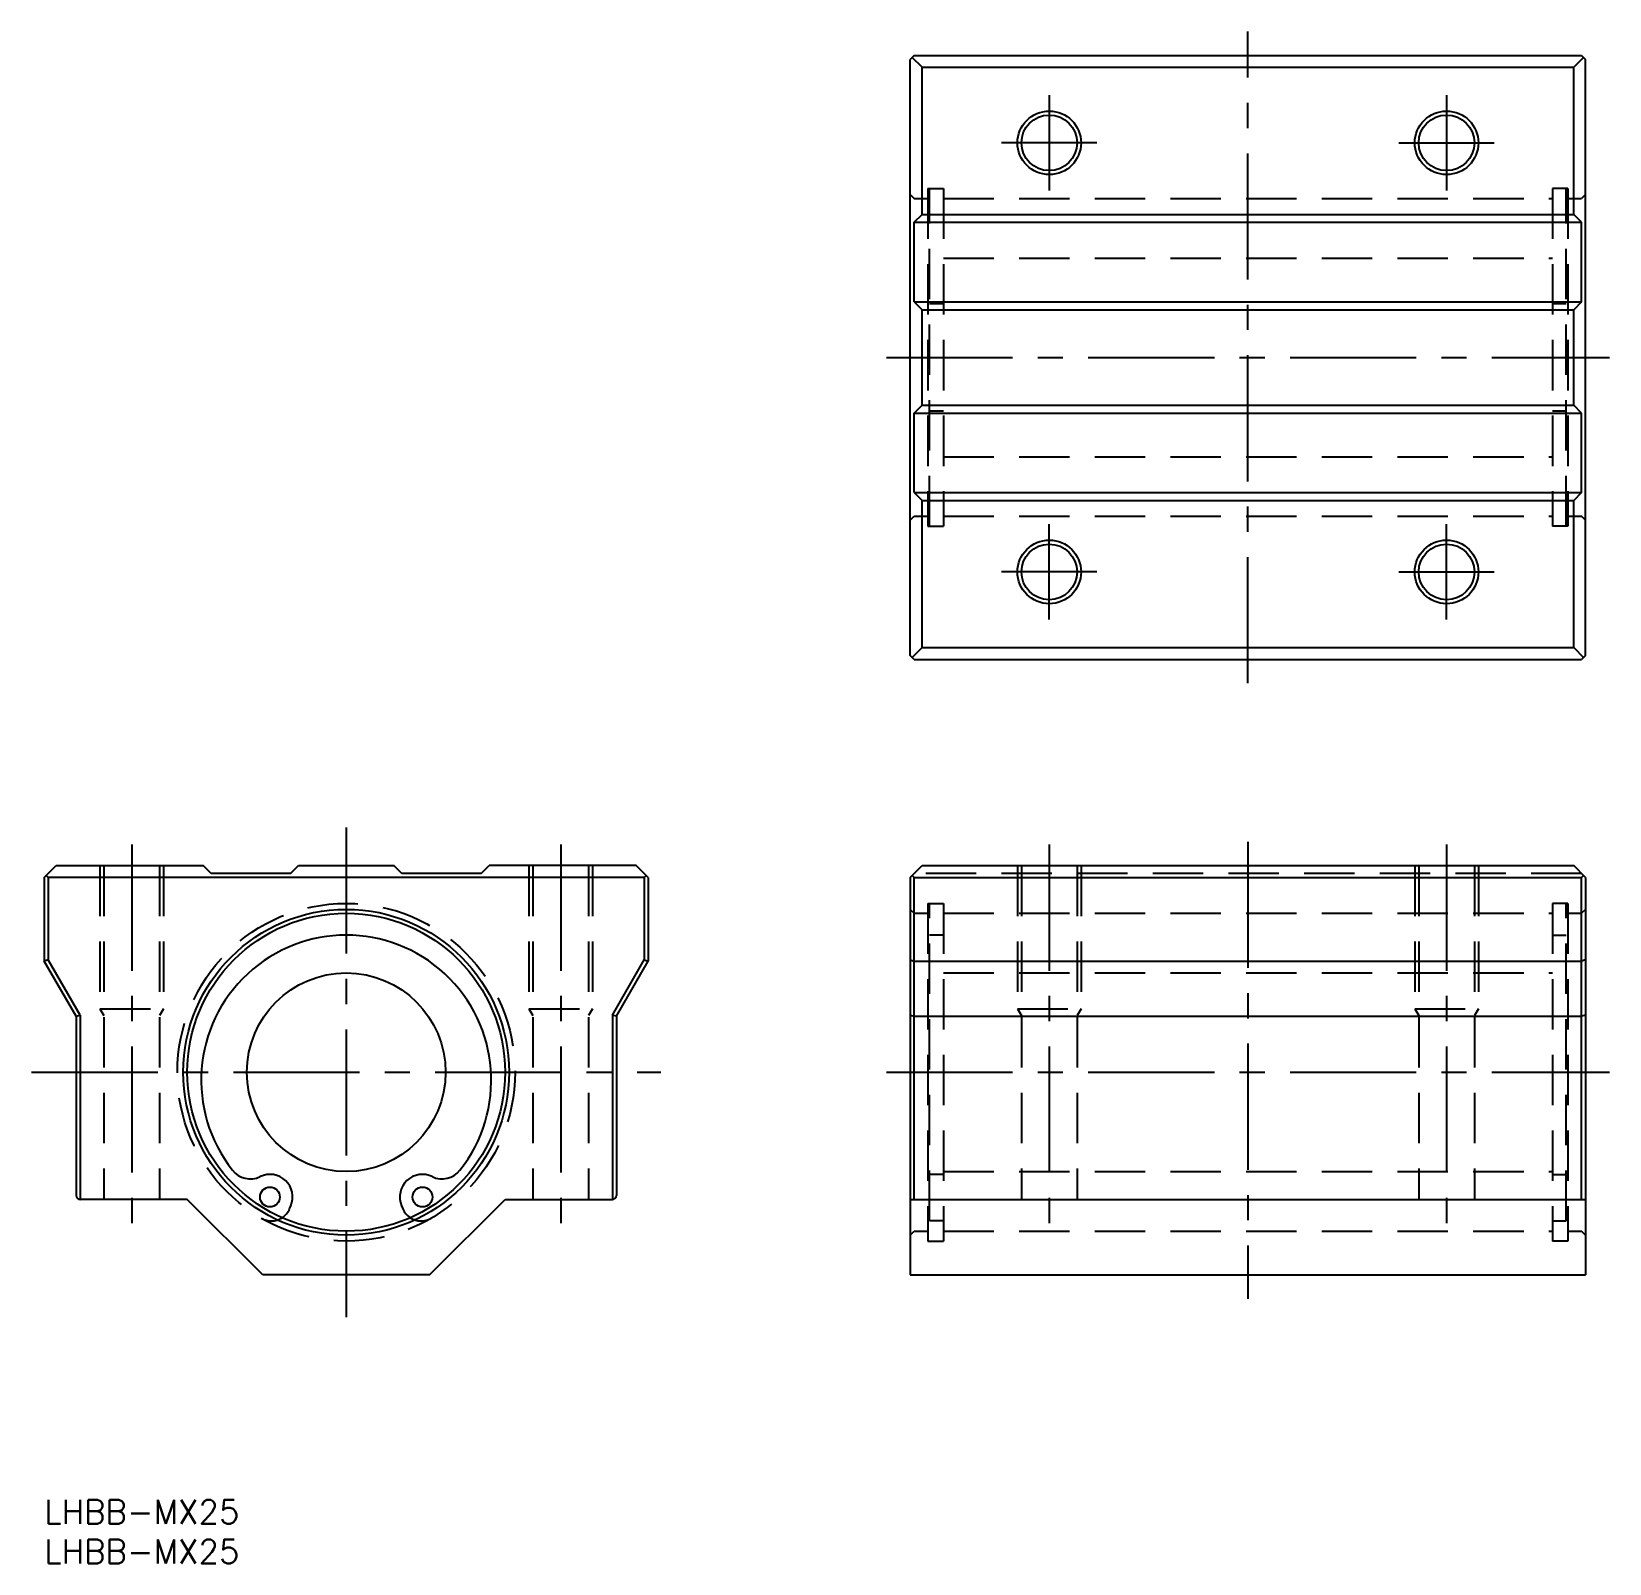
# Model space of a CAD drawing. Extents: x -2 to 197, y -8 to 185.
import ezdxf

# ---------------------------------------------------------------- set-up
doc = ezdxf.new("R2010")
doc.units = 0
doc.header["$LTSCALE"] = 0.5
doc.linetypes.add('CENTER', pattern=[50.8, 31.75, -6.35, 6.35, -6.35])
doc.linetypes.add('DASHED', pattern=[19.05, 12.7, -6.35])
doc.layers.get('0').update_dxf_attribs({"linetype": 'CONTINUOUS'})
for name, color, linetype in [('MSM_CENTER', 1, 'CENTER'), ('MSM_CONTINUOUS', 7, 'CONTINUOUS'), ('MSM_DASHED', 4, 'DASHED'), ('MSM_NARROW', 5, 'CONTINUOUS'), ('MSM_PART_NUMBER', 7, 'CONTINUOUS')]:
    doc.layers.add(name, color=color, linetype=linetype)
doc.styles.get("Standard").update_dxf_attribs({"font": 'txt.shx', "height": 3, "bigfont": 'bigfont.shx'})

# ---------------------------------------------------------------- blocks, each defined once
blk = doc.blocks.new('*U5')
at = {"layer": 'MSM_PART_NUMBER'}
blk.add_text('LHBB-MX25', height=3, dxfattribs=at).set_placement((0, -3))
blk = doc.blocks.new('*U6')
at = {"layer": 'MSM_PART_NUMBER'}
blk.add_text('LHBB-MX25', height=3, dxfattribs=at).set_placement((0, -8))

msp = doc.modelspace()

# ---------------------------------------------------------------- linework, layer by layer
at = {"color": 12, "linetype": 'CONTINUOUS'}
for p, q in [((7.62, 79.81), (7.62, 79.81)), ((13.75, 79.81), (13.75, 79.81))]:
    msp.add_line(p, q, dxfattribs=at)
at = {"layer": 'MSM_CENTER'}
for p, q in [((151.48, 102.77), (151.48, 184.77)), ((126.48, 176.77), (126.48, 164.77)), ((176.48, 176.77), (176.48, 164.77)), ((132.48, 170.77), (120.48, 170.77)), ((170.48, 170.77), (182.48, 170.77)), ((105.98, 143.77), (196.98, 143.77)), ((126.48, 110.77), (126.48, 122.77)), ((176.48, 110.77), (176.48, 122.77)), ((132.48, 116.77), (120.48, 116.77)), ((170.48, 116.77), (182.48, 116.77)), ((38, 84.61), (38, 23.01)), ((11, 82.46), (11, 34.72)), ((65, 82.46), (65, 34.72)), ((126.48, 82.46), (126.48, 34.72)), ((151.48, 82.81), (151.48, 25.31)), ((176.48, 82.46), (176.48, 34.72)), ((-1.6, 53.81), (77.6, 53.81)), ((105.98, 53.81), (196.98, 53.81))]:
    msp.add_line(p, q, dxfattribs=at)
at = {"layer": 'MSM_CONTINUOUS'}
for p, q in [((109.48, 181.77), (108.98, 181.27)), ((108.98, 106.27), (108.98, 181.27)), ((110.48, 180.27), (109.23, 181.52)), ((109.48, 181.77), (193.48, 181.77)), ((192.48, 180.27), (193.73, 181.52)), ((193.48, 181.77), (193.98, 181.27)), ((193.98, 106.27), (193.98, 181.27)), ((110.48, 180.27), (192.48, 180.27)), ((110.48, 161.77), (110.48, 180.27)), ((192.48, 161.77), (192.48, 180.27)), ((109.48, 160.77), (110.48, 161.77)), ((110.48, 161.77), (192.48, 161.77)), ((193.48, 160.77), (192.48, 161.77)), ((109.48, 160.77), (193.48, 160.77)), ((109.48, 150.77), (109.48, 160.77)), ((193.48, 150.77), (193.48, 160.77)), ((109.48, 150.77), (193.48, 150.77)), ((109.48, 150.77), (110.48, 149.77)), ((110.48, 149.77), (192.48, 149.77)), ((110.48, 137.77), (110.48, 149.77)), ((193.48, 150.77), (192.48, 149.77)), ((192.48, 137.77), (192.48, 149.77)), ((109.48, 136.77), (110.48, 137.77)), ((110.48, 137.77), (192.48, 137.77)), ((193.48, 136.77), (192.48, 137.77)), ((109.48, 126.77), (109.48, 136.77)), ((109.48, 136.77), (193.48, 136.77)), ((193.48, 126.77), (193.48, 136.77)), ((109.48, 126.77), (110.48, 125.77)), ((109.48, 126.77), (193.48, 126.77)), ((110.48, 125.77), (192.48, 125.77)), ((110.48, 107.27), (110.48, 125.77)), ((193.48, 126.77), (192.48, 125.77)), ((192.48, 107.27), (192.48, 125.77)), ((110.48, 107.27), (109.23, 106.02)), ((110.48, 107.27), (192.48, 107.27)), ((192.48, 107.27), (193.73, 106.02)), ((109.48, 105.77), (108.98, 106.27)), ((109.48, 105.77), (193.48, 105.77)), ((193.98, 106.27), (193.48, 105.77)), ((0, 78.31), (1.5, 79.81)), ((1.5, 79.81), (20, 79.81)), ((21, 78.81), (20, 79.81)), ((31, 78.81), (32, 79.81)), ((32, 79.81), (44, 79.81)), ((32, 79.81), (44, 79.81)), ((45, 78.81), (44, 79.81)), ((55, 78.81), (56, 79.81)), ((74.5, 79.81), (56, 79.81)), ((76, 78.31), (74.5, 79.81)), ((108.98, 78.31), (110.48, 79.81)), ((110.48, 79.81), (192.48, 79.81)), ((193.98, 78.31), (192.48, 79.81)), ((0, 78.31), (0, 67.81)), ((0.5, 78.31), (0.25, 78.56)), ((75.5, 78.31), (0.5, 78.31)), ((0.5, 78.31), (0.5, 67.94)), ((31, 78.81), (21, 78.81)), ((55, 78.81), (45, 78.81)), ((75.5, 78.31), (75.75, 78.56)), ((75.5, 78.31), (75.5, 67.94)), ((76, 78.31), (76, 67.81)), ((108.98, 78.31), (108.98, 28.31)), ((109.48, 78.31), (109.23, 78.56)), ((109.48, 78.31), (193.48, 78.31)), ((109.48, 37.81), (109.48, 78.31)), ((193.48, 78.31), (193.73, 78.56)), ((193.48, 37.81), (193.48, 78.31)), ((193.98, 78.31), (193.98, 28.31)), ((0.5, 67.94), (0, 67.81)), ((4, 60.88), (0, 67.81)), ((4.5, 61.01), (0.5, 67.94)), ((71.5, 61.01), (75.5, 67.94)), ((72, 60.88), (76, 67.81)), ((75.5, 67.94), (76, 67.81)), ((108.98, 67.94), (109.48, 67.81)), ((109.48, 67.81), (193.48, 67.81)), ((193.98, 67.94), (193.48, 67.81)), ((4, 60.88), (4.5, 61.01)), ((4, 60.88), (4, 38.31)), ((4.5, 61.01), (4.5, 37.81)), ((71.5, 61.01), (71.5, 37.81)), ((72, 60.88), (71.5, 61.01)), ((72, 60.88), (72, 38.31)), ((108.98, 61.01), (109.48, 60.88)), ((109.48, 60.88), (193.48, 60.88)), ((193.98, 61.01), (193.48, 60.88)), ((18, 37.81), (4.5, 37.81)), ((27.5, 28.31), (18, 37.81)), ((48.5, 28.31), (58, 37.81)), ((58, 37.81), (71.5, 37.81)), ((108.98, 37.81), (193.98, 37.81)), ((30.88, 36.64), (31.03, 37.02)), ((44.97, 37.02), (45.12, 36.64)), ((48.5, 28.31), (27.5, 28.31)), ((108.98, 28.31), (193.98, 28.31))]:
    msp.add_line(p, q, dxfattribs=at)
for centre, radius in [((126.48, 170.77), 3.5), ((176.48, 170.77), 3.5), ((126.48, 116.77), 3.5), ((176.48, 116.77), 3.5), ((38, 53.81), 20.5), ((38, 53.81), 20), ((38, 53.81), 12.5), ((28.4, 38.11), 1.25), ((47.6, 38.11), 1.25)]:
    msp.add_circle(centre, radius, dxfattribs=at)
for centre, radius, start, end in [((38, 52.81), 18.25, 321.621, 218.379), ((25.93, 43.24), 2.85, 218.379, 295.7059), ((28.4, 38.11), 2.85, 337.4615, 115.7059), ((47.6, 38.11), 2.85, 64.2941, 202.5385), ((50.07, 43.24), 2.85, 244.2941, 321.621), ((4.5, 38.31), 0.5, 180, 270), ((71.5, 38.31), 0.5, 270, 0), ((28.57, 37.6), 2.5, 303.0556, 337.4615), ((47.43, 37.6), 2.5, 202.5385, 236.9444)]:
    msp.add_arc(centre, radius, start, end, dxfattribs=at)
at = {"layer": 'MSM_DASHED'}
for p, q in [((111.21, 165.02), (113.16, 165.02)), ((111.21, 165.02), (111.21, 122.52)), ((111.41, 122.52, -0.5), (111.41, 165.02, -0.5)), ((113.16, 165.02), (113.16, 122.52)), ((191.75, 165.02), (189.8, 165.02)), ((189.8, 165.02), (189.8, 122.52)), ((191.55, 122.52, -0.5), (191.55, 165.02, -0.5)), ((191.75, 165.02), (191.75, 122.52)), ((108.98, 164.27), (109.48, 163.77)), ((109.48, 163.77), (111.21, 163.77)), ((113.16, 163.77), (189.8, 163.77)), ((191.75, 163.77), (193.48, 163.77)), ((193.98, 164.27), (193.48, 163.77)), ((113.16, 156.27), (189.8, 156.27)), ((113.16, 150.52), (111.41, 150.52)), ((191.55, 150.52), (189.8, 150.52)), ((113.16, 137.02), (111.41, 137.02)), ((191.55, 137.02), (189.8, 137.02)), ((113.16, 131.27), (189.8, 131.27)), ((108.98, 123.27), (109.48, 123.77)), ((109.48, 123.77), (111.21, 123.77)), ((113.16, 123.77), (189.8, 123.77)), ((191.75, 123.77), (193.48, 123.77)), ((193.98, 123.27), (193.48, 123.77)), ((111.21, 122.52), (113.16, 122.52)), ((191.75, 122.52), (189.8, 122.52)), ((7, 79.81), (7, 61.81)), ((7.5, 79.81), (7.5, 37.81)), ((14.5, 79.81), (14.5, 37.81)), ((15, 79.81), (15, 61.81)), ((61, 79.81), (61, 61.81)), ((61.5, 79.81), (61.5, 37.81)), ((68.5, 79.81), (68.5, 37.81)), ((69, 79.81), (69, 61.81)), ((122.48, 79.81), (122.48, 61.81)), ((122.98, 79.81), (122.98, 37.81)), ((129.98, 79.81), (129.98, 37.81)), ((130.48, 79.81), (130.48, 61.81)), ((172.48, 79.81), (172.48, 61.81)), ((172.98, 79.81), (172.98, 37.81)), ((179.98, 79.81), (179.98, 37.81)), ((180.48, 79.81), (180.48, 61.81)), ((193.48, 78.81), (109.48, 78.81)), ((108.98, 74.31), (109.48, 73.81)), ((109.48, 73.81), (111.21, 73.81)), ((111.21, 75.06), (113.16, 75.06)), ((111.21, 75.06), (111.21, 32.56)), ((111.41, 35.1, -0.5), (111.41, 75.06, -0.5)), ((113.16, 75.06), (113.16, 32.56)), ((113.16, 73.81), (189.8, 73.81)), ((191.75, 75.06), (189.8, 75.06)), ((189.8, 75.06), (189.8, 32.56)), ((191.55, 35.1, -0.5), (191.55, 75.06, -0.5)), ((191.75, 75.06), (191.75, 32.56)), ((191.75, 73.81), (193.48, 73.81)), ((193.98, 74.31), (193.48, 73.81)), ((113.16, 71.06), (111.41, 71.06)), ((189.8, 71.06), (191.55, 71.06)), ((113.16, 66.31), (189.8, 66.31)), ((7, 61.81), (15, 61.81)), ((7, 61.81), (7.5, 60.94)), ((15, 61.81), (14.5, 60.94)), ((61, 61.81), (69, 61.81)), ((61, 61.81), (61.5, 60.94)), ((69, 61.81), (68.5, 60.94)), ((122.48, 61.81), (130.48, 61.81)), ((122.48, 61.81), (122.98, 60.94)), ((130.48, 61.81), (129.98, 60.94)), ((172.48, 61.81), (180.48, 61.81)), ((172.48, 61.81), (172.98, 60.94)), ((180.48, 61.81), (179.98, 60.94)), ((113.16, 40.96), (111.41, 40.96)), ((113.16, 41.31), (189.8, 41.31)), ((189.8, 40.96), (191.55, 40.96)), ((108.98, 33.31), (109.48, 33.81)), ((109.48, 33.81), (111.21, 33.81)), ((113.16, 35.1), (111.41, 35.1)), ((113.16, 33.81), (189.8, 33.81)), ((189.8, 35.1), (191.55, 35.1)), ((191.75, 33.81), (193.48, 33.81)), ((193.98, 33.31), (193.48, 33.81)), ((111.21, 32.56), (113.16, 32.56)), ((191.75, 32.56), (189.8, 32.56))]:
    msp.add_line(p, q, dxfattribs=at)
msp.add_circle((38, 53.81), 21.25, dxfattribs=at)
for centre, start, end in [((28.57, 37.6), 239.7993, 303.0556), ((47.43, 37.6), 236.9444, 300.2007)]:
    msp.add_arc(centre, 2.5, start, end, dxfattribs=at)
at = {"layer": 'MSM_NARROW'}
for centre in [(126.48, 170.77), (176.48, 170.77), (126.48, 116.77), (176.48, 116.77)]:
    msp.add_circle(centre, 4, dxfattribs=at)

# ---------------------------------------------------------------- block references
at = {"layer": 'MSM_CONTINUOUS'}
for name in ['*U5', '*U6']:
    msp.add_blockref(name, (0, 0), dxfattribs=at)

doc.saveas('drawing.dxf')
